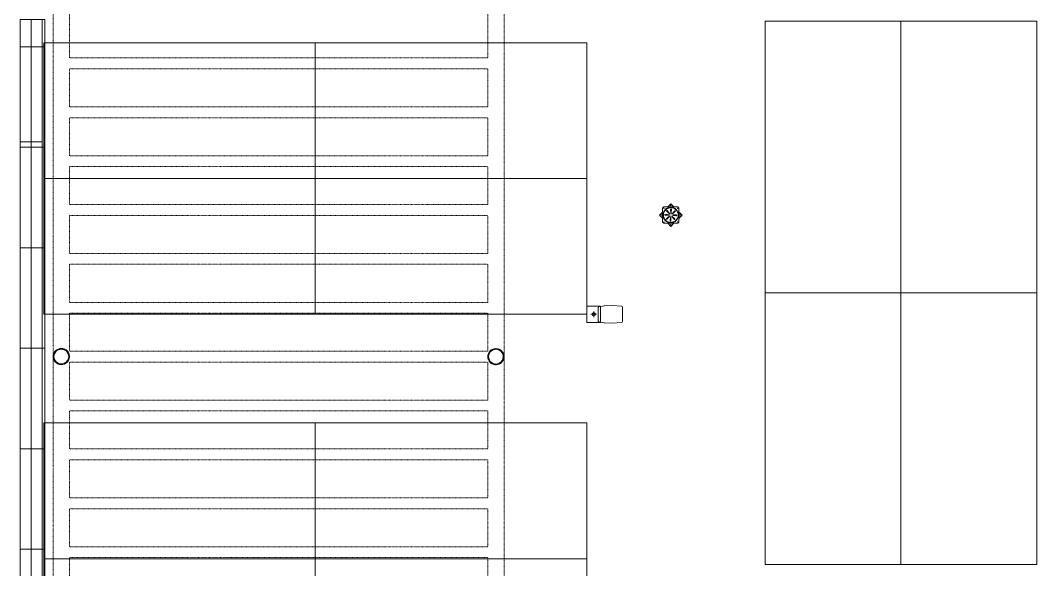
# Model space of a CAD drawing. Extents: x -3709 to 34962, y 0 to 8245.
# Drawn here: x 30758 to 32629, y 1382 to 2394 of the extents above; entities that cross this region are included whole.
import ezdxf

# ---------------------------------------------------------------- set-up
doc = ezdxf.new("R2010")
doc.units = 0
doc.linetypes.add('DOT2', pattern=[0.125, 0, -0.125])
doc.linetypes.add('HIDDEN', pattern=[0.375, 0.25, -0.125])
doc.layers.get('0').update_dxf_attribs({"color": 9, "lineweight": 9})
for name, color, linetype, lineweight in [('06A', 9, 'Continuous', 9), ('06C', 9, 'Continuous', 9), ('06D', 9, 'Continuous', 9), ('10', 9, 'Continuous', 9), ('20', 9, 'DOT2', 9), ('21', 9, 'Continuous', 9), ('35', 9, 'Continuous', 9), ('35H', 9, 'Continuous', 9), ('GEB-BEZUG', 9, 'Continuous', 25)]:
    doc.layers.add(name, color=color, linetype=linetype, lineweight=lineweight)

# ---------------------------------------------------------------- blocks, each defined once
blk = doc.blocks.new('Einfügepunkt')
at = {"layer": 'GEB-BEZUG'}
for p, q in [((-1, -1), (1, 1)), ((-1, 1), (1, -1))]:
    blk.add_line(p, q, dxfattribs=at)
blk = doc.blocks.new('suzgec')
at = {"layer": '21'}
for p, q in [((36834.3, 831.6), (36832.3, 829.6)), ((36832.3, 829.6), (36832.3, 803.6)), ((36860.3, 831.6), (36834.3, 831.6)), ((36841.5, 831.6), (36841.7, 831.8)), ((36841.7, 828.9), (36841.6, 829.1)), ((36841.7, 831.8), (36847.3, 837.4)), ((36841.7, 831.8), (36853, 831.8)), ((36841.8, 828.6), (36841.7, 828.9)), ((36842.5, 829.5), (36842.6, 829.3)), ((36842.6, 829.3), (36842.8, 829)), ((36847.3, 837.4), (36853, 831.8)), ((36848.5, 826.8), (36847.6, 819.7)), ((36853, 831.8), (36853.2, 831.6)), ((36862.3, 829.6), (36860.3, 831.6)), ((36862.3, 803.6), (36862.3, 829.6)), ((36826.5, 816.6), (36832.1, 822.2)), ((36832.1, 810.9), (36826.5, 816.6)), ((36832.1, 822.2), (36832.3, 822.4)), ((36832.1, 810.9), (36832.1, 822.2)), ((36832.3, 810.7), (36832.1, 810.9)), ((36834.4, 811.8), (36834.6, 811.9)), ((36834.6, 811.9), (36835, 812)), ((36835, 810.9), (36834.8, 810.9)), ((36835.3, 811.1), (36835, 810.9)), ((36837.1, 817.8), (36844.2, 816.8)), ((36844.3, 816.8), (36844.2, 816.8)), ((36846.1, 806.3), (36847.1, 813.4)), ((36847.3, 816.6), (36847.1, 816.6)), ((36847.1, 813.6), (36847.1, 813.4)), ((36847.3, 816.6), (36847.3, 816.8)), ((36847.3, 816.6), (36847.6, 816.6)), ((36847.3, 816.6), (36847.3, 816.3)), ((36847.6, 819.6), (36847.6, 819.7)), ((36850.4, 816.3), (36850.5, 816.3)), ((36857.6, 815.4), (36850.5, 816.3)), ((36852.9, 804.6), (36853, 804.3)), ((36859.7, 822.2), (36859.9, 822.3)), ((36860.2, 821.4), (36860, 821.3)), ((36862.3, 822.4), (36862.5, 822.2)), ((36862.5, 810.9), (36862.3, 810.7)), ((36862.5, 822.2), (36862.5, 810.9)), ((36862.5, 822.2), (36868.2, 816.6)), ((36868.2, 816.6), (36862.5, 810.9)), ((36832.3, 803.6), (36834.3, 801.6)), ((36834.3, 801.6), (36860.3, 801.6)), ((36841.7, 801.4), (36841.5, 801.6)), ((36853, 801.4), (36841.7, 801.4)), ((36847.3, 795.7), (36841.7, 801.4)), ((36853, 801.4), (36847.3, 795.7)), ((36852.1, 803.9), (36851.9, 804.2)), ((36852.1, 803.7), (36852.1, 803.9)), ((36853, 804.3), (36853.1, 804.1)), ((36853.2, 801.6), (36853, 801.4)), ((36860.3, 801.6), (36862.3, 803.6))]:
    blk.add_line(p, q, dxfattribs=at)
for centre, radius in [((36847.3, 816.6), 14.3), ((36834.8, 829.1), 0.3), ((36847.3, 834.3), 0.4), ((36847.3, 834.3), 0.358), ((36859.8, 829.1), 0.3), ((36829.7, 816.6), 0.4), ((36829.7, 816.6), 0.358), ((36865, 816.6), 0.4), ((36865, 816.6), 0.358), ((36834.8, 804.1), 0.3), ((36847.3, 798.9), 0.4), ((36847.3, 798.9), 0.358), ((36859.8, 804.1), 0.3)]:
    blk.add_circle(centre, radius, dxfattribs=at)
for radius, start, end in [(13.5, 114.6147, 200.3853), (13.8, 110.4176, 114.5824), (13.7, 110.4084, 114.5916), (13.3, 110.3378, 114.6622), (13.2, 110.3292, 114.6708), (13.5, 24.6147, 110.3853), (13.8, 200.4176, 204.5824), (13.7, 200.4084, 204.5916), (13.3, 200.3378, 204.6622), (13.2, 200.3292, 204.6708), (13.5, 204.6147, 290.3853), (13.2, 290.3292, 294.6708), (13.6, 294.6147, 20.3853), (13.2, 20.3292, 24.6708), (13.3, 20.3378, 24.6622), (13.7, 20.4084, 24.5916), (13.8, 20.4176, 24.5824), (13.3, 290.3378, 294.6622), (13.7, 290.4084, 294.5916), (13.8, 290.4176, 294.5824)]:
    blk.add_arc((36847.3, 816.6), radius, start, end, dxfattribs=at)
for points, knots in [([(36839.9, 823.6), (36839.8, 823.7), (36839.8, 823.7), (36839.7, 823.9), (36839.7, 824), (36839.7, 824.2), (36839.7, 824.3), (36839.8, 824.5), (36839.8, 824.6), (36840, 824.8), (36840.1, 824.8), (36840.3, 824.9), (36840.4, 824.9), (36840.6, 824.9), (36840.7, 824.8), (36840.9, 824.8), (36840.9, 824.7), (36841, 824.6)], [2.169268, 2.169268, 2.169268, 2.169268, 2.468107, 2.468107, 2.768207, 2.768207, 3.065525, 3.065525, 3.362844, 3.362844, 3.660162, 3.660162, 3.95748, 3.95748, 4.257581, 4.257581, 4.55635, 4.55635, 4.55635, 4.55635]), ([(36847, 826.8), (36847, 826.9), (36847.1, 827), (36847.1, 827.2), (36847.2, 827.3), (36847.3, 827.4), (36847.4, 827.5), (36847.6, 827.6), (36847.7, 827.6), (36847.9, 827.6), (36848, 827.5), (36848.2, 827.4), (36848.3, 827.4), (36848.4, 827.2), (36848.5, 827.1), (36848.5, 826.9), (36848.5, 826.8), (36848.5, 826.7)], [2.169268, 2.169268, 2.169268, 2.169268, 2.468107, 2.468107, 2.768207, 2.768207, 3.065525, 3.065525, 3.362844, 3.362844, 3.660162, 3.660162, 3.95748, 3.95748, 4.257581, 4.257581, 4.55635, 4.55635, 4.55635, 4.55635]), ([(36854.4, 824), (36854.4, 824.1), (36854.5, 824.2), (36854.7, 824.2), (36854.8, 824.3), (36855, 824.3), (36855.1, 824.2), (36855.3, 824.1), (36855.4, 824.1), (36855.5, 823.9), (36855.6, 823.8), (36855.6, 823.7), (36855.7, 823.5), (36855.6, 823.3), (36855.6, 823.2), (36855.5, 823.1), (36855.4, 823), (36855.4, 822.9)], [2.169268, 2.169268, 2.169268, 2.169268, 2.468107, 2.468107, 2.768207, 2.768207, 3.065525, 3.065525, 3.362844, 3.362844, 3.660162, 3.660162, 3.95748, 3.95748, 4.257581, 4.257581, 4.55635, 4.55635, 4.55635, 4.55635]), ([(36837.1, 816.3), (36837, 816.3), (36836.9, 816.3), (36836.7, 816.4), (36836.6, 816.4), (36836.5, 816.6), (36836.4, 816.7), (36836.4, 816.9), (36836.4, 817), (36836.4, 817.2), (36836.4, 817.3), (36836.5, 817.5), (36836.5, 817.5), (36836.7, 817.7), (36836.8, 817.7), (36837, 817.8), (36837.1, 817.8), (36837.2, 817.8)], [2.169268, 2.169268, 2.169268, 2.169268, 2.468107, 2.468107, 2.768207, 2.768207, 3.065525, 3.065525, 3.362844, 3.362844, 3.660162, 3.660162, 3.95748, 3.95748, 4.257581, 4.257581, 4.55635, 4.55635, 4.55635, 4.55635]), ([(36840.3, 809.1), (36840.3, 809.1), (36840.2, 809), (36840, 808.9), (36839.9, 808.9), (36839.7, 808.9), (36839.6, 808.9), (36839.4, 809), (36839.3, 809.1), (36839.2, 809.2), (36839.1, 809.3), (36839, 809.5), (36839, 809.6), (36839, 809.8), (36839.1, 809.9), (36839.2, 810.1), (36839.2, 810.2), (36839.3, 810.2)], [2.169268, 2.169268, 2.169268, 2.169268, 2.468107, 2.468107, 2.768207, 2.768207, 3.065525, 3.065525, 3.362844, 3.362844, 3.660162, 3.660162, 3.95748, 3.95748, 4.257581, 4.257581, 4.55635, 4.55635, 4.55635, 4.55635]), ([(36844.1, 817), (36844.1, 817), (36844.1, 817), (36844.1, 817), (36844.2, 817), (36844.2, 817), (36844.2, 816.9), (36844.3, 816.9), (36844.3, 816.9), (36844.3, 816.8), (36844.3, 816.8), (36844.3, 816.7), (36844.3, 816.7), (36844.3, 816.7), (36844.3, 816.6), (36844.3, 816.6), (36844.3, 816.5), (36844.2, 816.5), (36844.2, 816.5), (36844.1, 816.5), (36844.1, 816.5), (36844.1, 816.5), (36844.1, 816.5)], [-0.0013985, -0.0013985, -0.0013985, -0.0013985, 0, 0, 0, 0.0909291, 0.0909291, 0.1818582, 0.1818582, 0.2711248, 0.2711248, 0.3603915, 0.3603915, 0.4496581, 0.4496581, 0.5389247, 0.5389247, 0.6298538, 0.6298538, 0.7207829, 0.7207829, 0.7401198, 0.7401198, 0.7401198, 0.7401198]), ([(36844.8, 814.6), (36844.8, 814.6), (36844.8, 814.6), (36844.8, 814.6), (36844.8, 814.6), (36844.8, 814.6), (36844.9, 814.6), (36844.9, 814.6), (36845, 814.6), (36845, 814.6), (36845.1, 814.6), (36845.1, 814.6), (36845.2, 814.5), (36845.2, 814.5), (36845.2, 814.4), (36845.2, 814.4), (36845.2, 814.4), (36845.2, 814.3), (36845.2, 814.3), (36845.2, 814.2), (36845.1, 814.2), (36845.1, 814.2), (36845.1, 814.2)], [-0.0013985, -0.0013985, -0.0013985, -0.0013985, 0, 0, 0, 0.0909291, 0.0909291, 0.1818582, 0.1818582, 0.2711248, 0.2711248, 0.3603915, 0.3603915, 0.4496581, 0.4496581, 0.5389247, 0.5389247, 0.6298538, 0.6298538, 0.7207829, 0.7207829, 0.7401198, 0.7401198, 0.7401198, 0.7401198]), ([(36845.3, 819.1), (36845.3, 819.1), (36845.3, 819.1), (36845.3, 819.1), (36845.4, 819.1), (36845.4, 819.1), (36845.4, 819), (36845.4, 819), (36845.4, 818.9), (36845.4, 818.9), (36845.4, 818.8), (36845.3, 818.8), (36845.3, 818.8), (36845.3, 818.8), (36845.2, 818.7), (36845.2, 818.7), (36845.1, 818.7), (36845.1, 818.7), (36845, 818.8), (36845, 818.8), (36845, 818.8), (36845, 818.8), (36845, 818.8)], [-0.0013985, -0.0013985, -0.0013985, -0.0013985, 0, 0, 0, 0.0909291, 0.0909291, 0.1818582, 0.1818582, 0.2711248, 0.2711248, 0.3603915, 0.3603915, 0.4496581, 0.4496581, 0.5389247, 0.5389247, 0.6298538, 0.6298538, 0.7207829, 0.7207829, 0.7401198, 0.7401198, 0.7401198, 0.7401198]), ([(36847.6, 806.4), (36847.7, 806.3), (36847.6, 806.2), (36847.6, 806), (36847.5, 805.9), (36847.4, 805.7), (36847.3, 805.7), (36847.1, 805.6), (36847, 805.6), (36846.8, 805.6), (36846.7, 805.6), (36846.5, 805.7), (36846.4, 805.8), (36846.3, 805.9), (36846.2, 806), (36846.1, 806.2), (36846.1, 806.3), (36846.2, 806.4)], [2.169268, 2.169268, 2.169268, 2.169268, 2.468107, 2.468107, 2.768207, 2.768207, 3.065525, 3.065525, 3.362844, 3.362844, 3.660162, 3.660162, 3.95748, 3.95748, 4.257581, 4.257581, 4.55635, 4.55635, 4.55635, 4.55635]), ([(36847, 813.4), (36847, 813.4), (36847, 813.4), (36847, 813.4), (36847, 813.4), (36847, 813.4), (36847, 813.5), (36847, 813.5), (36847.1, 813.5), (36847.1, 813.6), (36847.2, 813.6), (36847.2, 813.6), (36847.2, 813.6), (36847.3, 813.6), (36847.3, 813.6), (36847.4, 813.5), (36847.4, 813.5), (36847.4, 813.5), (36847.4, 813.4), (36847.5, 813.4), (36847.5, 813.3), (36847.5, 813.3), (36847.5, 813.3)], [-0.0013985, -0.0013985, -0.0013985, -0.0013985, 0, 0, 0, 0.0909291, 0.0909291, 0.1818582, 0.1818582, 0.2711248, 0.2711248, 0.3603915, 0.3603915, 0.4496581, 0.4496581, 0.5389247, 0.5389247, 0.6298538, 0.6298538, 0.7207829, 0.7207829, 0.7401198, 0.7401198, 0.7401198, 0.7401198]), ([(36847.7, 819.8), (36847.7, 819.8), (36847.7, 819.8), (36847.7, 819.8), (36847.7, 819.8), (36847.7, 819.7), (36847.7, 819.7), (36847.7, 819.7), (36847.6, 819.6), (36847.6, 819.6), (36847.5, 819.6), (36847.5, 819.6), (36847.4, 819.6), (36847.4, 819.6), (36847.4, 819.6), (36847.3, 819.6), (36847.3, 819.7), (36847.3, 819.7), (36847.2, 819.8), (36847.2, 819.8), (36847.2, 819.8), (36847.2, 819.8), (36847.2, 819.8)], [-0.0013985, -0.0013985, -0.0013985, -0.0013985, 0, 0, 0, 0.0909291, 0.0909291, 0.1818582, 0.1818582, 0.2711248, 0.2711248, 0.3603915, 0.3603915, 0.4496581, 0.4496581, 0.5389247, 0.5389247, 0.6298538, 0.6298538, 0.7207829, 0.7207829, 0.7401198, 0.7401198, 0.7401198, 0.7401198]), ([(36849.3, 814), (36849.3, 814), (36849.3, 814), (36849.3, 814), (36849.3, 814.1), (36849.3, 814.1), (36849.3, 814.1), (36849.3, 814.2), (36849.3, 814.2), (36849.3, 814.3), (36849.3, 814.3), (36849.3, 814.3), (36849.4, 814.4), (36849.4, 814.4), (36849.5, 814.4), (36849.5, 814.4), (36849.6, 814.4), (36849.6, 814.4), (36849.7, 814.4), (36849.7, 814.4), (36849.7, 814.4), (36849.7, 814.4), (36849.7, 814.4)], [-0.0013985, -0.0013985, -0.0013985, -0.0013985, 0, 0, 0, 0.0909291, 0.0909291, 0.1818582, 0.1818582, 0.2711248, 0.2711248, 0.3603915, 0.3603915, 0.4496581, 0.4496581, 0.5389247, 0.5389247, 0.6298538, 0.6298538, 0.7207829, 0.7207829, 0.7401198, 0.7401198, 0.7401198, 0.7401198]), ([(36849.9, 818.6), (36849.9, 818.6), (36849.9, 818.6), (36849.9, 818.6), (36849.9, 818.6), (36849.8, 818.5), (36849.8, 818.5), (36849.7, 818.5), (36849.7, 818.5), (36849.7, 818.5), (36849.6, 818.6), (36849.6, 818.6), (36849.5, 818.6), (36849.5, 818.7), (36849.5, 818.7), (36849.5, 818.7), (36849.5, 818.8), (36849.5, 818.8), (36849.5, 818.9), (36849.5, 818.9), (36849.6, 819), (36849.6, 819), (36849.6, 819)], [-0.0013985, -0.0013985, -0.0013985, -0.0013985, 0, 0, 0, 0.0909291, 0.0909291, 0.1818582, 0.1818582, 0.2711248, 0.2711248, 0.3603915, 0.3603915, 0.4496581, 0.4496581, 0.5389247, 0.5389247, 0.6298538, 0.6298538, 0.7207829, 0.7207829, 0.7401198, 0.7401198, 0.7401198, 0.7401198]), ([(36850.6, 816.2), (36850.6, 816.2), (36850.6, 816.2), (36850.6, 816.2), (36850.5, 816.2), (36850.5, 816.2), (36850.4, 816.2), (36850.4, 816.3), (36850.4, 816.3), (36850.4, 816.3), (36850.3, 816.4), (36850.3, 816.4), (36850.3, 816.5), (36850.4, 816.5), (36850.4, 816.6), (36850.4, 816.6), (36850.4, 816.6), (36850.5, 816.7), (36850.5, 816.7), (36850.6, 816.7), (36850.6, 816.7), (36850.6, 816.7), (36850.6, 816.7)], [-0.0013985, -0.0013985, -0.0013985, -0.0013985, 0, 0, 0, 0.0909291, 0.0909291, 0.1818582, 0.1818582, 0.2711248, 0.2711248, 0.3603915, 0.3603915, 0.4496581, 0.4496581, 0.5389247, 0.5389247, 0.6298538, 0.6298538, 0.7207829, 0.7207829, 0.7401198, 0.7401198, 0.7401198, 0.7401198]), ([(36854.8, 809.6), (36854.9, 809.5), (36854.9, 809.4), (36855, 809.2), (36855, 809.1), (36855, 808.9), (36855, 808.8), (36854.9, 808.6), (36854.8, 808.5), (36854.7, 808.4), (36854.6, 808.3), (36854.4, 808.3), (36854.3, 808.3), (36854.1, 808.3), (36854, 808.3), (36853.8, 808.4), (36853.7, 808.5), (36853.7, 808.6)], [2.169268, 2.169268, 2.169268, 2.169268, 2.468107, 2.468107, 2.768207, 2.768207, 3.065525, 3.065525, 3.362844, 3.362844, 3.660162, 3.660162, 3.95748, 3.95748, 4.257581, 4.257581, 4.55635, 4.55635, 4.55635, 4.55635]), ([(36857.6, 816.9), (36857.7, 816.9), (36857.8, 816.9), (36858, 816.8), (36858, 816.7), (36858.2, 816.6), (36858.2, 816.5), (36858.3, 816.3), (36858.3, 816.2), (36858.3, 816), (36858.3, 815.9), (36858.2, 815.7), (36858.1, 815.6), (36858, 815.5), (36857.9, 815.4), (36857.7, 815.4), (36857.6, 815.4), (36857.5, 815.4)], [2.169268, 2.169268, 2.169268, 2.169268, 2.468107, 2.468107, 2.768207, 2.768207, 3.065525, 3.065525, 3.362844, 3.362844, 3.660162, 3.660162, 3.95748, 3.95748, 4.257581, 4.257581, 4.55635, 4.55635, 4.55635, 4.55635])]:
    blk.add_open_spline(points, degree=3, knots=knots, dxfattribs=at)
for points, weights in [([(36845, 818.8), (36843.7, 820), (36839.9, 823.6)], [1, 1.19289012244, 1.04336959178]), ([(36841, 824.6), (36844.3, 820.5), (36845.3, 819.1)], [1.04357122128, 1.19470433435, 1]), ([(36847.2, 819.8), (36847.2, 821.5), (36847, 826.8)], [1, 1.1928901223, 1.04336959175]), ([(36848.5, 826.7), (36847.9, 821.5), (36847.7, 819.8)], [1.04357122043, 1.19470432993, 1]), ([(36849.6, 819), (36850.7, 820.2), (36854.4, 824)], [1, 1.19289012017, 1.04336959134]), ([(36844.1, 816.5), (36842.4, 816.4), (36837.1, 816.3)], [1, 1.19289012449, 1.04336959218]), ([(36837.2, 817.8), (36842.5, 817.2), (36844.1, 817)], [1.04357122072, 1.19470433147, 1]), ([(36839.3, 810.2), (36843.5, 813.5), (36844.8, 814.6)], [1.04357122094, 1.1947043326, 1]), ([(36845.1, 814.2), (36844, 813), (36840.3, 809.1)], [1, 1.19289012327, 1.04336959194]), ([(36846.2, 806.4), (36846.8, 811.7), (36847, 813.4)], [1.04357122103, 1.19470433305, 1]), ([(36847.5, 813.3), (36847.5, 811.6), (36847.6, 806.4)], [1, 1.19289011339, 1.04336959002]), ([(36853.7, 808.6), (36850.4, 812.7), (36849.3, 814)], [1.04357121982, 1.19470432681, 1]), ([(36849.7, 814.4), (36850.9, 813.2), (36854.8, 809.6)], [1, 1.19289011781, 1.04336959088]), ([(36855.4, 822.9), (36851.2, 819.6), (36849.9, 818.6)], [1.04357122006, 1.19470432802, 1]), ([(36859.3, 822.1), (36859.5, 822.2), (36859.7, 822.2)], [1.02554744525, 1.0127799804, 1]), ([(36860, 821.3), (36859.9, 821.2), (36859.7, 821.2)], [1, 1.0127799804, 1.02554744526])]:
    blk.add_rational_spline(points, weights, degree=2, dxfattribs=at)
for points, weights, knots in [([(36850.6, 816.7), (36851.1, 816.7), (36853.6, 816.8), (36857.6, 816.9)], [4.14064799907, 3.56700040162, 2.15953650571, 1.32480586323], [27.48414514, 27.48414514, 27.48414514, 27.50397367, 27.53272487, 27.53272487, 27.53272487]), ([(36857.5, 815.4), (36855.5, 815.6), (36852.3, 816), (36850.9, 816.2), (36850.6, 816.2)], [1.32476723726, 1.64485472039, 2.71311941379, 3.81141839734, 4.16242382948], [0.00590224, 0.00590224, 0.00590224, 0.01753913, 0.04477222, 0.05758123, 0.05758123, 0.05758123])]:
    blk.add_rational_spline(points, weights, degree=2, knots=knots, dxfattribs=at)
at = {"layer": '21', "xscale": 0.1, "yscale": 0.1, "zscale": 0.1}
blk.add_blockref('Einfügepunkt', (36847.3, 816.6), dxfattribs=at)
blk = doc.blocks.new('p-kolon celik')
at = {"layer": '35H'}
h = blk.add_hatch(dxfattribs=at)
h.set_pattern_fill('ANSI31', color=256, scale=10)
h.set_pattern_definition([(45, (-10, -10), (-0.883883, 0.883883), [])])
edge = h.paths.add_edge_path()
edge.add_arc((0, 0), 15, 0, 360)
edge = h.paths.add_edge_path(flags=17)
edge.add_arc((0, 0), 13.6, 0, 360)
at = {"layer": '10'}
for radius in [15, 13.6]:
    blk.add_circle((0, 0), radius, dxfattribs=at)
blk = doc.blocks.new('ARKTOS')
for p, q in [((-3, 0), (-13, 0)), ((-8, -5), (-8, 5))]:
    blk.add_line(p, q)
blk.add_lwpolyline([(-20.5, 15), (4.5, 15), (4.5, -15), (-20.5, -15)], close=True)
at = {"linetype": 'ByBlock'}
for points in [[(0, -11.8, 0.363965), (1.7, -13.8), (11.4, -15.5, 0.029047), (11.7, -15.6), (26.3, -16.4, 0.033251), (26.5, -16.4), (43.2, -15.2, 0.392539), (45, -13.2), (45, 13.2, 0.392539), (43.2, 15.2), (26.5, 16.4, 0.033251), (26.3, 16.4), (11.7, 15.6, 0.029047), (11.4, 15.5), (1.7, 13.8, 0.047994), (0, 13), (0, -11.8)], [(0, -11.8, 0.229142), (0.8, -13.4, 0.044394)]]:
    blk.add_lwpolyline(points, format="xyb", dxfattribs=at)
blk.add_circle((-8, 0), 3)
blk = doc.blocks.new('p-vw-catiaydinlatmaelemanlari')
at = {"layer": '06C', "color": 0, "linetype": 'ByBlock', "xscale": -1, "rotation": 180}
blk.add_blockref('ARKTOS', (31821.9, 1852.5), dxfattribs=at)
blk = doc.blocks.new('catikatirevizepergole-krt')
for points in [[(9.5, 1639.8), (809.5, 1639.8), (809.5, 2338)], [(9.5, 1999.8), (779.5, 1999.8), (779.5, 2338)]]:
    blk.add_lwpolyline(points)
for points in [[(779.5, 1909.8), (9.5, 1909.8), (9.5, 1979.8), (779.5, 1979.8)], [(779.5, 1889.8), (9.5, 1889.8), (9.5, 1819.8), (779.5, 1819.8)], [(779.5, 1799.8), (9.5, 1799.8), (9.5, 1729.8), (779.5, 1729.8)], [(779.5, 1709.8), (9.5, 1709.8), (9.5, 1659.8), (779.5, 1659.8)], [(0, 0), (-830, 0), (-830, 1638), (0, 1638)], [(-30, 1638), (-30, 1550), (-800, 1550), (-800, 1638)], [(-30, 1530), (-30, 1460), (-800, 1460), (-800, 1530)], [(-30, 1440), (-30, 1370), (-800, 1370), (-800, 1440)], [(-30, 1350), (-30, 1280), (-800, 1280), (-800, 1350)], [(-30, 1260), (-30, 1190), (-800, 1190), (-800, 1260)], [(-30, 1170), (-30, 1100), (-800, 1100), (-800, 1170)], [(-30, 1080), (-30, 1010), (-800, 1010), (-800, 1080)], [(-30, 990), (-30, 920), (-800, 920), (-800, 990)], [(-30, 900), (-30, 830), (-800, 830), (-800, 900)], [(-30, 810), (-30, 740), (-800, 740), (-800, 810)], [(-30, 720), (-30, 650), (-800, 650), (-800, 720)], [(-30, 630), (-30, 560), (-800, 560), (-800, 630)], [(-30, 540), (-30, 470), (-800, 470), (-800, 540)], [(-30, 450), (-30, 380), (-800, 380), (-800, 450)], [(-30, 360), (-30, 290), (-800, 290), (-800, 360)], [(-30, 270), (-30, 200), (-800, 200), (-800, 270)], [(-30, 180), (-30, 110), (-800, 110), (-800, 180)], [(-30, 90), (-30, 0), (-800, 0), (-800, 90)]]:
    blk.add_lwpolyline(points, close=True)

msp = doc.modelspace()

# ---------------------------------------------------------------- linework, layer by layer
at = {"layer": '06A'}
for points in [[(30758.3, 2395.5), (30758.3, 2395.5), (30803.3, 2395.5), (30803.3, 772.5), (30758.3, 772.5), (30758.3, 2395.5)], [(30803.3, 2345), (30758.3, 2345)], [(30798.3, 2170), (30758.3, 2170)], [(30803.3, 2160), (30758.3, 2160)], [(30803.3, 1975), (30758.3, 1975)], [(30803.3, 1790), (30758.3, 1790)], [(30803.3, 1605), (30758.3, 1605)], [(30803.3, 1420), (30758.3, 1420)]]:
    msp.add_lwpolyline(points, dxfattribs=at)
at = {"layer": '06D', "linetype": 'HIDDEN'}
for points in [[(30778.3, 772.5), (30778.3, 2395.5)], [(30798.3, 772.5), (30798.3, 2395.5)]]:
    msp.add_lwpolyline(points, dxfattribs=at)
at = {"layer": '06D'}
for points in [[(32129.4, 2392), (32379.4, 2392), (32379.4, 1892), (32129.4, 1892)], [(32379.4, 2392), (32629.4, 2392), (32629.4, 1892), (32379.4, 1892)], [(31301.3, 2102.5), (31301.3, 2352.5), (30801.3, 2352.5), (30801.3, 2102.5)], [(31801.3, 2102.5), (31801.3, 2352.5), (31301.3, 2352.5), (31301.3, 2102.5)], [(31301.3, 1852.5), (31301.3, 2102.5), (30801.3, 2102.5), (30801.3, 1852.5)], [(31801.3, 1852.5), (31801.3, 2102.5), (31301.3, 2102.5), (31301.3, 1852.5)], [(32129.4, 1392), (32379.4, 1392), (32379.4, 1892), (32129.4, 1892)], [(32379.4, 1392), (32629.4, 1392), (32629.4, 1892), (32379.4, 1892)], [(31301.3, 1402.5), (31301.3, 1652.5), (30801.3, 1652.5), (30801.3, 1402.5)], [(31801.3, 1402.5), (31801.3, 1652.5), (31301.3, 1652.5), (31301.3, 1402.5)], [(31301.3, 1152.5), (31301.3, 1402.5), (30801.3, 1402.5), (30801.3, 1152.5)], [(31801.3, 1152.5), (31801.3, 1402.5), (31301.3, 1402.5), (31301.3, 1152.5)]]:
    msp.add_lwpolyline(points, close=True, dxfattribs=at)

# ---------------------------------------------------------------- block references
msp.add_blockref('p-vw-catiaydinlatmaelemanlari', (0, 0))
at = {"rotation": 90}
for p in [(30833.8, 1774.7), (31633.8, 1774.5)]:
    msp.add_blockref('p-kolon celik', p, dxfattribs=at)
at = {"layer": '20'}
msp.add_blockref('catikatirevizepergole-krt', (31648.8, 774.5), dxfattribs=at)
at = {"layer": '35'}
msp.add_blockref('suzgec', (-4891.5, 1218.6), dxfattribs=at)

doc.saveas('drawing.dxf')
